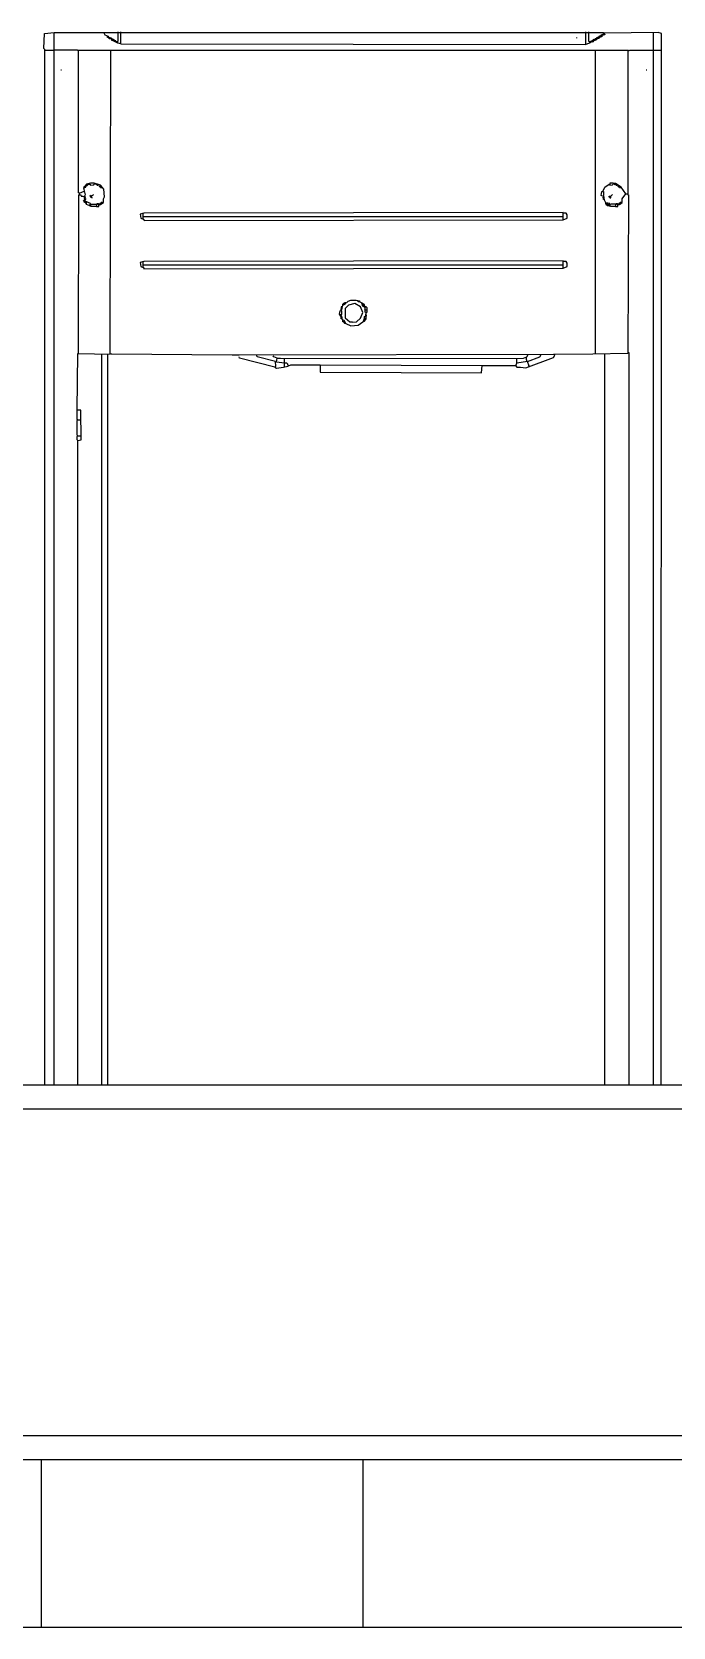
# Model space of a CAD drawing. Extents: x 3792242 to 5145247, y -1546315 to -1031918.
# Drawn here: x 4206899 to 4207697, y -1493650 to -1491667 of the extents above; entities that cross this region are included whole.
import ezdxf

# ---------------------------------------------------------------- set-up
doc = ezdxf.new("R2010")
doc.units = 0
doc.header["$MEASUREMENT"] = 0
doc.layers.add('TENKÁ', color=7, linetype='CONTINUOUS')
doc.layers.add('ZZ-chladenie', color=133, linetype='CONTINUOUS')

msp = doc.modelspace()

# ---------------------------------------------------------------- linework, layer by layer
at = {"layer": 'TENKÁ'}
for p, q in [((4158161.276, -1492975.641), (4217791.276, -1492975.641)), ((4158161.276, -1493005.641), (4217791.276, -1493005.641))]:
    msp.add_line(p, q, dxfattribs=at)
at = {"layer": 'TENKÁ', "color": 8}
for p, q in [((4172111.276, -1493411.477), (4217530.357, -1493411.477)), ((4172111.276, -1493441.477), (4217541.276, -1493441.477)), ((4206911.276, -1493649.641), (4206911.276, -1493441.477)), ((4207311.276, -1493649.641), (4207311.276, -1493441.477)), ((4172111.276, -1493649.641), (4217541.276, -1493649.641))]:
    msp.add_line(p, q, dxfattribs=at)
at = {"layer": 'ZZ-chladenie', "color": 9}
for p, q in [((4206914.08, -1491687.943), (4206914.785, -1491669.586)), ((4206914.785, -1491669.586), (4206926.788, -1491668.173)), ((4206926.788, -1492975.641), (4206926.788, -1491668.173)), ((4206926.788, -1491668.173), (4207610.248, -1491668.173)), ((4206990.333, -1491671.704), (4206988.921, -1491668.173)), ((4206994.57, -1491673.116), (4206990.333, -1491671.704)), ((4206993.158, -1491674.528), (4206993.158, -1491673.116)), ((4206994.57, -1491674.528), (4206993.158, -1491674.528)), ((4206995.275, -1491675.94), (4206994.57, -1491673.116)), ((4206995.275, -1491674.528), (4206994.57, -1491674.528)), ((4207000.218, -1491676.646), (4206995.275, -1491675.94)), ((4206996.687, -1491675.234), (4206995.982, -1491674.528)), ((4206995.982, -1491674.528), (4206996.687, -1491674.528)), ((4206996.687, -1491674.528), (4206996.687, -1491675.234)), ((4206996.687, -1491675.234), (4206996.687, -1491675.94)), ((4206998.1, -1491675.234), (4206996.687, -1491675.234)), ((4206998.1, -1491676.646), (4206998.1, -1491675.234)), ((4206998.806, -1491678.058), (4206998.806, -1491676.646)), ((4207000.218, -1491678.058), (4206998.806, -1491678.058)), ((4207000.218, -1491678.764), (4207000.218, -1491676.646)), ((4207001.63, -1491677.352), (4207000.218, -1491677.352)), ((4207000.218, -1491678.058), (4207000.924, -1491678.764)), ((4207005.161, -1491680.883), (4207000.218, -1491678.764)), ((4207000.924, -1491678.764), (4207001.63, -1491678.058)), ((4207001.63, -1491678.058), (4207001.63, -1491677.352)), ((4207002.336, -1491678.058), (4207001.63, -1491678.058)), ((4207002.336, -1491678.764), (4207001.63, -1491678.058)), ((4207002.336, -1491678.764), (4207002.336, -1491678.058)), ((4207002.336, -1491678.764), (4207002.336, -1491679.471)), ((4207003.749, -1491678.764), (4207002.336, -1491678.764)), ((4207003.749, -1491680.176), (4207003.749, -1491678.764)), ((4207003.749, -1491679.471), (4207003.749, -1491680.176)), ((4207003.749, -1491680.176), (4207004.454, -1491679.471)), ((4207004.454, -1491679.471), (4207005.161, -1491679.471)), ((4207005.161, -1491680.883), (4207006.573, -1491678.764)), ((4207005.161, -1491680.883), (4207005.866, -1491680.883)), ((4207010.103, -1491682.295), (4207005.161, -1491680.883)), ((4207006.573, -1491678.764), (4207006.573, -1491667.468)), ((4207010.103, -1491682.295), (4207010.103, -1491667.468)), ((4207010.103, -1491682.295), (4207587.655, -1491683.001)), ((4207577.064, -1491675.234), (4207577.064, -1491674.528)), ((4207587.655, -1491683.001), (4207594.715, -1491680.176)), ((4207588.36, -1491682.295), (4207588.36, -1491667.468)), ((4207591.891, -1491679.471), (4207591.891, -1491667.468)), ((4207596.127, -1491680.176), (4207591.891, -1491679.471)), ((4207593.303, -1491680.176), (4207592.597, -1491680.883)), ((4207592.597, -1491680.883), (4207593.303, -1491680.883)), ((4207593.303, -1491680.883), (4207593.303, -1491680.176)), ((4207594.715, -1491680.176), (4207594.715, -1491678.764)), ((4207594.715, -1491678.764), (4207596.127, -1491678.764)), ((4207596.833, -1491678.058), (4207596.127, -1491678.764)), ((4207599.657, -1491678.058), (4207596.127, -1491678.058)), ((4207596.127, -1491678.058), (4207596.127, -1491680.176)), ((4207596.127, -1491679.471), (4207597.539, -1491679.471)), ((4207597.539, -1491678.764), (4207596.833, -1491678.058)), ((4207597.539, -1491679.471), (4207598.245, -1491678.764)), ((4207598.245, -1491678.764), (4207597.539, -1491678.764)), ((4207598.245, -1491678.058), (4207598.245, -1491676.646)), ((4207598.245, -1491676.646), (4207599.657, -1491676.646)), ((4207600.364, -1491675.94), (4207599.657, -1491676.646)), ((4207603.188, -1491675.94), (4207599.657, -1491675.94)), ((4207599.657, -1491675.94), (4207599.657, -1491678.058)), ((4207599.657, -1491677.352), (4207601.069, -1491677.352)), ((4207601.069, -1491676.646), (4207600.364, -1491675.94)), ((4207601.069, -1491677.352), (4207601.776, -1491676.646)), ((4207601.776, -1491676.646), (4207601.069, -1491676.646)), ((4207601.776, -1491675.94), (4207601.776, -1491674.528)), ((4207601.776, -1491674.528), (4207603.188, -1491674.528)), ((4207603.893, -1491673.822), (4207603.188, -1491674.528)), ((4207606.718, -1491673.822), (4207603.188, -1491673.822)), ((4207603.188, -1491673.822), (4207603.188, -1491675.94)), ((4207603.188, -1491675.234), (4207604.6, -1491675.234)), ((4207604.6, -1491674.528), (4207603.893, -1491673.822)), ((4207604.6, -1491675.234), (4207605.305, -1491674.528)), ((4207605.305, -1491674.528), (4207604.6, -1491674.528)), ((4207605.305, -1491673.822), (4207605.305, -1491672.41)), ((4207605.305, -1491672.41), (4207606.718, -1491672.41)), ((4207607.424, -1491671.704), (4207606.718, -1491672.41)), ((4207610.248, -1491671.704), (4207606.718, -1491671.704)), ((4207606.718, -1491671.704), (4207606.718, -1491673.822)), ((4207606.718, -1491673.116), (4207608.13, -1491673.116)), ((4207608.13, -1491672.41), (4207607.424, -1491671.704)), ((4207608.13, -1491673.116), (4207608.836, -1491672.41)), ((4207608.836, -1491672.41), (4207608.13, -1491672.41)), ((4207608.836, -1491671.704), (4207608.836, -1491670.292)), ((4207608.836, -1491670.292), (4207610.248, -1491670.292)), ((4207610.248, -1491668.173), (4207610.248, -1491671.704)), ((4207611.66, -1491670.998), (4207610.248, -1491670.998)), ((4207678.029, -1491668.173), (4207610.954, -1491668.88)), ((4207610.954, -1491668.88), (4207611.66, -1491670.998)), ((4207672.381, -1492975.641), (4207672.381, -1491668.173)), ((4207682.266, -1491669.586), (4207678.029, -1491668.173)), ((4207682.266, -1491690.061), (4207682.266, -1491669.586)), ((4206915.492, -1491689.355), (4206914.08, -1491687.943)), ((4206915.492, -1492975.641), (4206915.492, -1491689.355)), ((4206916.197, -1491690.061), (4206926.788, -1491690.061)), ((4206955.736, -1491690.061), (4206926.788, -1491690.061)), ((4206956.443, -1491690.767), (4206955.736, -1491690.061)), ((4206957.149, -1491690.767), (4206956.443, -1491690.061)), ((4206957.149, -1491690.767), (4206956.443, -1491690.767)), ((4206957.149, -1491690.767), (4206957.855, -1491690.061)), ((4206957.149, -1491867.281), (4206957.149, -1491690.767)), ((4206957.855, -1491690.061), (4206997.394, -1491690.061)), ((4206996.687, -1492067.8), (4206997.394, -1491690.061)), ((4206997.394, -1491690.061), (4207640.608, -1491690.061)), ((4207600.364, -1492067.094), (4207600.364, -1491690.061)), ((4207640.608, -1491690.061), (4207640.608, -1491867.281)), ((4207641.315, -1491690.767), (4207640.608, -1491690.767)), ((4207641.315, -1491690.767), (4207642.02, -1491690.767)), ((4207642.02, -1491690.767), (4207642.727, -1491690.061)), ((4207642.727, -1491690.061), (4207672.381, -1491690.061)), ((4207672.381, -1491690.061), (4207681.559, -1491690.061)), ((4207681.72, -1492975.641), (4207682.266, -1491690.061)), ((4206935.261, -1491714.773), (4206935.967, -1491714.773)), ((4207663.202, -1491714.773), (4207663.909, -1491714.773)), ((4206967.034, -1491856.69), (4206963.503, -1491861.632)), ((4206963.503, -1491861.632), (4206965.622, -1491870.105)), ((4206964.209, -1491861.632), (4206969.858, -1491856.69)), ((4206964.209, -1491860.22), (4206964.209, -1491859.514)), ((4206964.209, -1491859.514), (4206964.915, -1491859.514)), ((4206964.915, -1491860.926), (4206964.209, -1491861.632)), ((4206964.209, -1491861.632), (4206964.915, -1491860.926)), ((4206964.915, -1491859.514), (4206965.622, -1491858.808)), ((4206964.915, -1491860.926), (4206965.622, -1491860.22)), ((4206965.622, -1491858.808), (4206966.327, -1491858.102)), ((4206965.622, -1491860.22), (4206966.327, -1491860.22)), ((4206966.327, -1491858.102), (4206966.327, -1491857.396)), ((4206966.327, -1491857.396), (4206967.034, -1491857.396)), ((4206966.327, -1491859.514), (4206967.034, -1491858.808)), ((4206966.327, -1491860.22), (4206966.327, -1491859.514)), ((4206971.976, -1491855.278), (4206967.034, -1491856.69)), ((4206967.034, -1491857.396), (4206967.739, -1491856.69)), ((4206967.034, -1491858.808), (4206967.739, -1491858.102)), ((4206967.739, -1491856.69), (4206968.446, -1491857.396)), ((4206967.739, -1491858.102), (4206968.446, -1491858.102)), ((4206968.446, -1491857.396), (4206969.152, -1491856.69)), ((4206968.446, -1491858.102), (4206968.446, -1491857.396)), ((4206969.152, -1491856.69), (4206969.152, -1491855.984)), ((4206969.858, -1491856.69), (4206971.27, -1491856.69)), ((4206971.27, -1491856.69), (4206971.976, -1491858.102)), ((4206976.918, -1491855.278), (4206971.976, -1491855.278)), ((4206971.976, -1491858.102), (4206976.212, -1491857.396)), ((4206976.212, -1491857.396), (4206977.624, -1491855.984)), ((4206984.685, -1491858.102), (4206976.918, -1491855.278)), ((4206977.624, -1491855.984), (4206977.624, -1491855.278)), ((4206979.036, -1491857.396), (4206979.036, -1491855.984)), ((4206980.448, -1491857.396), (4206979.036, -1491857.396)), ((4206980.448, -1491856.69), (4206980.448, -1491855.984)), ((4206980.448, -1491856.69), (4206980.448, -1491857.396)), ((4206980.448, -1491857.396), (4206980.448, -1491858.102)), ((4206980.448, -1491858.102), (4206981.86, -1491858.102)), ((4206981.86, -1491857.396), (4206981.86, -1491856.69)), ((4206981.86, -1491858.102), (4206981.86, -1491857.396)), ((4206983.272, -1491858.102), (4206983.272, -1491857.396)), ((4206983.272, -1491859.514), (4206983.272, -1491858.808)), ((4206983.272, -1491858.808), (4206983.979, -1491859.514)), ((4206983.979, -1491860.22), (4206983.272, -1491859.514)), ((4206983.979, -1491859.514), (4206984.685, -1491858.808)), ((4206983.979, -1491859.514), (4206984.685, -1491860.22)), ((4206984.685, -1491860.22), (4206983.979, -1491860.22)), ((4206988.921, -1491863.044), (4206984.685, -1491858.102)), ((4206984.685, -1491858.808), (4206985.391, -1491859.514)), ((4206984.685, -1491860.22), (4206985.391, -1491859.514)), ((4206984.685, -1491860.22), (4206984.685, -1491860.926)), ((4206984.685, -1491860.926), (4206986.097, -1491860.926)), ((4206986.097, -1491859.514), (4206985.391, -1491859.514)), ((4206986.097, -1491860.22), (4206986.097, -1491859.514)), ((4206986.097, -1491860.926), (4206986.097, -1491860.22)), ((4206989.627, -1491872.223), (4206988.921, -1491863.044)), ((4207609.542, -1491865.868), (4207611.66, -1491860.22)), ((4207611.66, -1491860.22), (4207617.309, -1491856.69)), ((4207617.309, -1491856.69), (4207618.015, -1491857.396)), ((4207622.251, -1491855.278), (4207618.015, -1491855.278)), ((4207618.015, -1491855.278), (4207618.015, -1491858.102)), ((4207618.015, -1491858.102), (4207621.545, -1491857.396)), ((4207621.545, -1491857.396), (4207622.957, -1491855.984)), ((4207625.075, -1491855.984), (4207622.251, -1491855.278)), ((4207622.957, -1491855.984), (4207622.957, -1491855.278)), ((4207624.369, -1491857.396), (4207624.369, -1491855.984)), ((4207625.782, -1491857.396), (4207624.369, -1491857.396)), ((4207632.136, -1491860.22), (4207625.075, -1491855.984)), ((4207625.782, -1491856.69), (4207625.782, -1491855.984)), ((4207625.782, -1491856.69), (4207625.782, -1491857.396)), ((4207625.782, -1491857.396), (4207625.782, -1491858.102)), ((4207625.782, -1491858.102), (4207627.194, -1491858.102)), ((4207627.194, -1491857.396), (4207627.194, -1491856.69)), ((4207627.194, -1491858.102), (4207627.194, -1491857.396)), ((4207628.606, -1491858.102), (4207628.606, -1491857.396)), ((4207628.606, -1491859.514), (4207628.606, -1491858.808)), ((4207628.606, -1491858.808), (4207629.312, -1491859.514)), ((4207629.312, -1491860.22), (4207628.606, -1491859.514)), ((4207629.312, -1491859.514), (4207630.018, -1491858.808)), ((4207629.312, -1491859.514), (4207630.018, -1491860.22)), ((4207630.018, -1491860.22), (4207629.312, -1491860.22)), ((4207630.018, -1491858.808), (4207630.724, -1491859.514)), ((4207630.018, -1491860.22), (4207630.724, -1491859.514)), ((4207630.018, -1491860.22), (4207630.018, -1491860.926)), ((4207630.018, -1491860.926), (4207631.43, -1491860.926)), ((4207631.43, -1491859.514), (4207630.724, -1491859.514)), ((4207631.43, -1491860.22), (4207631.43, -1491859.514)), ((4207631.43, -1491860.926), (4207631.43, -1491860.22)), ((4207637.784, -1491868.693), (4207632.136, -1491860.22)), ((4206957.855, -1491867.281), (4206957.149, -1491867.281)), ((4206957.149, -1492067.094), (4206957.855, -1491870.105)), ((4206958.561, -1491867.987), (4206957.855, -1491867.281)), ((4206958.561, -1491867.987), (4206957.855, -1491867.987)), ((4206957.855, -1491870.105), (4206959.973, -1491870.105)), ((4206958.561, -1491867.987), (4206964.209, -1491865.163)), ((4206958.561, -1491869.399), (4206958.561, -1491867.987)), ((4206958.561, -1491869.399), (4206959.267, -1491870.105)), ((4206959.973, -1491870.105), (4206960.679, -1491871.517)), ((4206960.679, -1491871.517), (4206962.797, -1491871.517)), ((4206962.797, -1491871.517), (4206965.622, -1491872.223)), ((4206964.209, -1491877.871), (4206963.503, -1491876.459)), ((4206963.503, -1491876.459), (4206964.915, -1491876.459)), ((4206964.209, -1491865.163), (4206964.915, -1491865.868)), ((4206965.622, -1491870.105), (4206964.209, -1491872.223)), ((4206964.209, -1491872.223), (4206964.209, -1491873.635)), ((4206965.622, -1491872.223), (4206964.209, -1491877.871)), ((4206964.209, -1491873.635), (4206964.915, -1491874.341)), ((4206964.915, -1491879.283), (4206964.209, -1491877.871)), ((4206964.915, -1491874.341), (4206964.915, -1491873.635)), ((4206964.915, -1491876.459), (4206965.622, -1491875.754)), ((4206965.622, -1491879.283), (4206964.915, -1491878.578)), ((4206967.034, -1491879.283), (4206964.915, -1491879.283)), ((4206965.622, -1491875.754), (4206966.327, -1491875.754)), ((4206971.976, -1491880.695), (4206965.622, -1491877.871)), ((4206965.622, -1491877.871), (4206966.327, -1491877.871)), ((4206966.327, -1491879.99), (4206965.622, -1491879.283)), ((4206966.327, -1491875.754), (4206966.327, -1491874.341)), ((4206966.327, -1491877.871), (4206966.327, -1491878.578)), ((4206966.327, -1491880.695), (4206966.327, -1491879.99)), ((4206967.034, -1491880.695), (4206966.327, -1491880.695)), ((4206967.034, -1491882.108), (4206967.034, -1491879.283)), ((4206971.27, -1491883.52), (4206967.034, -1491882.108)), ((4206972.682, -1491871.517), (4206971.27, -1491870.811)), ((4206971.27, -1491870.811), (4206972.682, -1491872.929)), ((4206971.27, -1491883.52), (4206971.27, -1491882.108)), ((4206971.27, -1491882.108), (4206972.682, -1491882.108)), ((4206971.976, -1491872.223), (4206972.682, -1491871.517)), ((4206972.682, -1491872.929), (4206971.976, -1491872.223)), ((4206972.682, -1491884.226), (4206971.976, -1491880.695)), ((4206972.682, -1491871.517), (4206972.682, -1491870.811)), ((4206972.682, -1491870.811), (4206973.388, -1491871.517)), ((4206974.094, -1491873.635), (4206972.682, -1491871.517)), ((4206972.682, -1491872.929), (4206973.388, -1491871.517)), ((4206972.682, -1491872.929), (4206974.094, -1491873.635)), ((4206972.682, -1491882.108), (4206973.388, -1491881.402)), ((4206973.388, -1491871.517), (4206974.094, -1491870.811)), ((4206973.388, -1491881.402), (4206979.742, -1491881.402)), ((4206974.094, -1491870.811), (4206974.8, -1491870.811)), ((4206974.8, -1491870.811), (4206975.506, -1491870.105)), ((4206975.506, -1491870.105), (4206976.212, -1491869.399)), ((4206979.742, -1491884.226), (4206980.448, -1491880.695)), ((4206980.448, -1491880.695), (4206981.86, -1491880.695)), ((4206981.86, -1491880.695), (4206984.685, -1491882.108)), ((4206981.86, -1491882.108), (4206981.86, -1491881.402)), ((4206982.567, -1491882.814), (4206981.86, -1491882.108)), ((4206982.567, -1491882.814), (4206983.272, -1491882.108)), ((4206982.567, -1491884.226), (4206982.567, -1491882.814)), ((4206983.272, -1491882.814), (4206982.567, -1491882.814)), ((4206983.272, -1491881.402), (4206986.803, -1491878.578)), ((4206983.272, -1491882.108), (4206983.272, -1491882.814)), ((4206984.685, -1491882.108), (4206988.215, -1491879.283)), ((4206984.685, -1491880.695), (4206984.685, -1491879.99)), ((4206984.685, -1491879.99), (4206985.391, -1491879.99)), ((4206984.685, -1491880.695), (4206984.685, -1491881.402)), ((4206985.391, -1491879.99), (4206986.097, -1491879.283)), ((4206985.391, -1491879.99), (4206986.097, -1491880.695)), ((4206986.097, -1491879.283), (4206986.803, -1491878.578)), ((4206986.097, -1491880.695), (4206986.803, -1491879.99)), ((4206986.803, -1491879.99), (4206987.509, -1491879.99)), ((4206987.509, -1491879.99), (4206987.509, -1491879.283)), ((4206988.215, -1491875.047), (4206989.627, -1491872.223)), ((4206988.215, -1491879.283), (4206988.215, -1491875.047)), ((4207607.424, -1491870.811), (4207608.13, -1491865.868)), ((4207610.954, -1491872.223), (4207607.424, -1491870.811)), ((4207608.13, -1491865.868), (4207610.248, -1491865.868)), ((4207610.248, -1491870.811), (4207609.542, -1491872.223)), ((4207610.248, -1491873.635), (4207609.542, -1491872.929)), ((4207609.542, -1491872.929), (4207609.542, -1491873.635)), ((4207610.248, -1491865.868), (4207610.248, -1491870.811)), ((4207610.248, -1491875.754), (4207610.248, -1491873.635)), ((4207610.954, -1491875.754), (4207610.248, -1491875.754)), ((4207610.954, -1491875.754), (4207610.954, -1491872.223)), ((4207610.954, -1491875.754), (4207611.66, -1491875.754)), ((4207613.072, -1491879.99), (4207610.954, -1491875.754)), ((4207613.072, -1491881.402), (4207613.072, -1491879.99)), ((4207618.015, -1491880.695), (4207613.072, -1491879.99)), ((4207613.779, -1491881.402), (4207613.072, -1491881.402)), ((4207613.779, -1491881.402), (4207614.484, -1491880.695)), ((4207613.779, -1491882.814), (4207613.779, -1491881.402)), ((4207614.484, -1491882.814), (4207613.779, -1491882.814)), ((4207614.484, -1491880.695), (4207614.484, -1491879.99)), ((4207615.191, -1491883.52), (4207614.484, -1491882.814)), ((4207615.191, -1491882.108), (4207615.896, -1491881.402)), ((4207615.191, -1491882.814), (4207615.191, -1491882.108)), ((4207615.896, -1491880.695), (4207615.896, -1491879.99)), ((4207615.896, -1491881.402), (4207615.896, -1491880.695)), ((4207617.309, -1491872.929), (4207617.309, -1491871.517)), ((4207617.309, -1491871.517), (4207618.721, -1491871.517)), ((4207618.015, -1491872.929), (4207617.309, -1491872.929)), ((4207617.309, -1491882.108), (4207618.015, -1491881.402)), ((4207617.309, -1491883.52), (4207617.309, -1491882.108)), ((4207618.721, -1491872.223), (4207618.015, -1491872.929)), ((4207618.015, -1491872.929), (4207618.015, -1491873.635)), ((4207618.015, -1491873.635), (4207619.427, -1491873.635)), ((4207618.721, -1491884.226), (4207618.015, -1491880.695)), ((4207618.015, -1491881.402), (4207618.015, -1491882.108)), ((4207618.721, -1491871.517), (4207618.721, -1491872.223)), ((4207619.427, -1491871.517), (4207620.133, -1491870.811)), ((4207619.427, -1491873.635), (4207619.427, -1491871.517)), ((4207625.075, -1491881.402), (4207619.427, -1491881.402)), ((4207620.133, -1491870.811), (4207620.839, -1491870.105)), ((4207620.839, -1491870.105), (4207621.545, -1491869.399)), ((4207625.075, -1491884.226), (4207625.782, -1491880.695)), ((4207625.782, -1491880.695), (4207627.194, -1491880.695)), ((4207627.194, -1491880.695), (4207630.018, -1491882.108)), ((4207627.194, -1491882.108), (4207627.194, -1491881.402)), ((4207627.899, -1491882.814), (4207627.194, -1491882.108)), ((4207627.899, -1491882.814), (4207628.606, -1491882.108)), ((4207627.899, -1491884.226), (4207627.899, -1491882.814)), ((4207628.606, -1491882.814), (4207627.899, -1491882.814)), ((4207628.606, -1491881.402), (4207632.136, -1491878.578)), ((4207628.606, -1491882.108), (4207628.606, -1491882.814)), ((4207630.018, -1491882.108), (4207633.548, -1491879.283)), ((4207630.018, -1491880.695), (4207630.018, -1491879.99)), ((4207630.018, -1491879.99), (4207630.724, -1491879.99)), ((4207630.018, -1491880.695), (4207630.018, -1491881.402)), ((4207630.724, -1491879.99), (4207631.43, -1491879.283)), ((4207630.724, -1491879.99), (4207631.43, -1491880.695)), ((4207631.43, -1491879.283), (4207632.136, -1491878.578)), ((4207631.43, -1491880.695), (4207632.136, -1491879.99)), ((4207632.136, -1491879.99), (4207632.842, -1491879.99)), ((4207632.842, -1491879.99), (4207632.842, -1491879.283)), ((4207633.548, -1491875.047), (4207637.784, -1491868.693)), ((4207633.548, -1491879.283), (4207633.548, -1491875.047)), ((4207637.784, -1491868.693), (4207637.078, -1491867.987)), ((4207637.784, -1491868.693), (4207639.902, -1491868.693)), ((4207639.902, -1491868.693), (4207640.608, -1491869.399)), ((4207640.608, -1491867.281), (4207640.608, -1491870.105)), ((4207640.608, -1491870.105), (4207641.315, -1491870.105)), ((4207641.315, -1491870.105), (4207640.608, -1492067.094)), ((4206971.27, -1491883.52), (4206972.682, -1491883.52)), ((4206972.682, -1491883.52), (4206973.388, -1491884.226)), ((4206979.742, -1491884.226), (4206972.682, -1491884.226)), ((4206979.742, -1491884.226), (4206982.567, -1491884.226)), ((4207038.345, -1491892.698), (4207034.109, -1491894.111)), ((4207034.109, -1491894.111), (4207034.814, -1491899.053)), ((4207034.814, -1491899.053), (4207038.345, -1491900.465)), ((4207037.639, -1491899.759), (4207037.639, -1491893.405)), ((4207037.639, -1491896.935), (4207560.118, -1491896.935)), ((4207037.639, -1491899.759), (4207037.639, -1491900.465)), ((4207560.118, -1491891.993), (4207038.345, -1491892.698)), ((4207038.345, -1491900.465), (4207039.051, -1491901.877)), ((4207039.051, -1491901.877), (4207560.118, -1491901.171)), ((4207560.118, -1491900.465), (4207560.118, -1491891.993)), ((4207563.649, -1491892.698), (4207560.118, -1491892.698)), ((4207560.118, -1491901.171), (4207565.061, -1491899.053)), ((4207565.061, -1491894.817), (4207563.649, -1491892.698)), ((4207565.061, -1491899.053), (4207565.061, -1491894.817)), ((4207617.309, -1491883.52), (4207615.191, -1491883.52)), ((4207617.309, -1491883.52), (4207618.721, -1491883.52)), ((4207618.721, -1491883.52), (4207619.427, -1491884.226)), ((4207625.075, -1491884.226), (4207618.721, -1491884.226)), ((4207625.075, -1491884.226), (4207627.899, -1491884.226)), ((4207038.345, -1491952.713), (4207034.109, -1491954.125)), ((4207034.109, -1491954.125), (4207034.814, -1491959.068)), ((4207034.814, -1491959.068), (4207038.345, -1491960.48)), ((4207037.639, -1491959.773), (4207037.639, -1491953.419)), ((4207037.639, -1491956.949), (4207560.118, -1491956.949)), ((4207037.639, -1491959.773), (4207037.639, -1491960.48)), ((4207560.118, -1491952.007), (4207038.345, -1491952.713)), ((4207038.345, -1491960.48), (4207038.345, -1491961.892)), ((4207038.345, -1491961.892), (4207560.118, -1491961.186)), ((4207560.118, -1491960.48), (4207560.118, -1491952.007)), ((4207563.649, -1491952.713), (4207560.118, -1491952.713)), ((4207560.118, -1491961.186), (4207565.061, -1491959.068)), ((4207565.061, -1491954.831), (4207563.649, -1491952.713)), ((4207565.061, -1491959.068), (4207565.061, -1491954.831)), ((4207292.524, -1492002.137), (4207296.054, -1492000.725)), ((4207296.054, -1492000.725), (4207302.409, -1492000.725)), ((4207302.409, -1492000.725), (4207306.645, -1492001.431)), ((4207305.233, -1492002.843), (4207305.233, -1492001.431)), ((4207306.645, -1492001.431), (4207306.645, -1492002.843)), ((4207281.933, -1492018.376), (4207282.639, -1492014.14)), ((4207283.345, -1492020.494), (4207281.933, -1492018.376)), ((4207282.639, -1492014.14), (4207284.758, -1492012.727)), ((4207283.345, -1492019.082), (4207282.639, -1492019.082)), ((4207284.051, -1492011.315), (4207283.345, -1492012.022)), ((4207283.345, -1492012.022), (4207283.345, -1492012.727)), ((4207283.345, -1492012.727), (4207284.051, -1492012.727)), ((4207283.345, -1492019.082), (4207284.051, -1492019.082)), ((4207284.758, -1492020.494), (4207283.345, -1492020.494)), ((4207284.051, -1492021.906), (4207283.345, -1492021.201)), ((4207283.345, -1492021.201), (4207283.345, -1492021.906)), ((4207285.463, -1492009.198), (4207284.051, -1492009.198)), ((4207284.051, -1492009.198), (4207284.051, -1492011.315)), ((4207284.758, -1492014.846), (4207284.051, -1492014.14)), ((4207284.051, -1492019.082), (4207284.758, -1492018.376)), ((4207284.758, -1492012.727), (4207286.17, -1492007.079)), ((4207284.758, -1492018.376), (4207284.758, -1492014.846)), ((4207285.463, -1492025.437), (4207284.758, -1492020.494)), ((4207286.17, -1492005.667), (4207286.876, -1492004.961)), ((4207286.17, -1492007.079), (4207286.17, -1492005.667)), ((4207286.17, -1492007.079), (4207288.288, -1492005.667)), ((4207286.876, -1492005.667), (4207287.582, -1492004.961)), ((4207286.876, -1492004.961), (4207287.582, -1492004.961)), ((4207286.876, -1492005.667), (4207287.582, -1492006.373)), ((4207287.582, -1492006.373), (4207286.876, -1492005.667)), ((4207287.582, -1492004.961), (4207287.582, -1492004.255)), ((4207287.582, -1492004.255), (4207288.288, -1492004.255)), ((4207287.582, -1492004.961), (4207288.288, -1492004.255)), ((4207287.582, -1492006.373), (4207288.288, -1492005.667)), ((4207288.288, -1492005.667), (4207292.524, -1492002.137)), ((4207288.288, -1492004.255), (4207288.288, -1492003.549)), ((4207288.288, -1492003.549), (4207289.7, -1492003.549)), ((4207288.288, -1492005.667), (4207288.994, -1492005.667)), ((4207288.994, -1492005.667), (4207288.994, -1492004.961)), ((4207293.23, -1492007.079), (4207288.994, -1492011.315)), ((4207288.994, -1492011.315), (4207288.994, -1492022.613)), ((4207300.997, -1492004.961), (4207293.23, -1492007.079)), ((4207308.057, -1492009.198), (4207300.997, -1492004.961)), ((4207306.645, -1492002.843), (4207305.233, -1492002.843)), ((4207313, -1492006.373), (4207306.645, -1492002.843)), ((4207310.881, -1492016.258), (4207308.057, -1492009.198)), ((4207308.057, -1492023.318), (4207310.881, -1492016.258)), ((4207310.176, -1492005.667), (4207309.469, -1492004.961)), ((4207309.469, -1492004.961), (4207310.176, -1492005.667)), ((4207310.176, -1492004.255), (4207310.176, -1492003.549)), ((4207310.176, -1492005.667), (4207310.881, -1492004.961)), ((4207310.176, -1492006.373), (4207310.176, -1492005.667)), ((4207310.881, -1492008.491), (4207310.176, -1492005.667)), ((4207310.881, -1492007.079), (4207310.176, -1492006.373)), ((4207310.881, -1492004.961), (4207311.588, -1492005.667)), ((4207310.881, -1492007.079), (4207311.588, -1492007.079)), ((4207312.293, -1492008.491), (4207310.881, -1492008.491)), ((4207312.293, -1492005.667), (4207311.588, -1492005.667)), ((4207311.588, -1492007.079), (4207312.293, -1492006.373)), ((4207312.293, -1492006.373), (4207312.293, -1492005.667)), ((4207313, -1492007.786), (4207313, -1492006.373)), ((4207313, -1492009.903), (4207313, -1492007.786)), ((4207313, -1492009.903), (4207313.706, -1492009.903)), ((4207313.706, -1492012.727), (4207313, -1492012.022)), ((4207313, -1492021.201), (4207313.706, -1492020.494)), ((4207313, -1492023.318), (4207313, -1492021.201)), ((4207314.412, -1492009.198), (4207313.706, -1492008.491)), ((4207313.706, -1492015.552), (4207313.706, -1492008.491)), ((4207313.706, -1492008.491), (4207314.412, -1492008.491)), ((4207313.706, -1492009.903), (4207314.412, -1492009.198)), ((4207313.706, -1492012.727), (4207315.824, -1492012.727)), ((4207315.118, -1492016.258), (4207313.706, -1492015.552)), ((4207313.706, -1492020.494), (4207314.412, -1492019.789)), ((4207314.412, -1492008.491), (4207315.824, -1492009.903)), ((4207315.118, -1492016.258), (4207314.412, -1492016.258)), ((4207314.412, -1492019.789), (4207314.412, -1492018.376)), ((4207314.412, -1492018.376), (4207315.118, -1492018.376)), ((4207315.118, -1492024.025), (4207315.118, -1492016.258)), ((4207315.824, -1492016.258), (4207315.118, -1492016.258)), ((4207315.118, -1492019.789), (4207315.824, -1492019.789)), ((4207315.824, -1492009.903), (4207315.824, -1492016.258)), ((4207284.051, -1492024.025), (4207284.051, -1492021.906)), ((4207285.463, -1492024.025), (4207284.051, -1492024.025)), ((4207287.582, -1492026.143), (4207285.463, -1492025.437)), ((4207286.17, -1492027.555), (4207286.17, -1492026.143)), ((4207286.876, -1492027.555), (4207286.17, -1492027.555)), ((4207286.876, -1492028.261), (4207286.876, -1492027.555)), ((4207287.582, -1492028.261), (4207286.876, -1492027.555)), ((4207287.582, -1492028.261), (4207286.876, -1492028.261)), ((4207289.7, -1492029.673), (4207287.582, -1492026.143)), ((4207288.288, -1492026.849), (4207287.582, -1492026.849)), ((4207287.582, -1492028.261), (4207288.288, -1492028.967)), ((4207287.582, -1492028.967), (4207287.582, -1492028.261)), ((4207288.288, -1492029.673), (4207287.582, -1492028.967)), ((4207288.288, -1492027.555), (4207288.288, -1492026.849)), ((4207288.994, -1492028.261), (4207288.288, -1492027.555)), ((4207288.288, -1492028.967), (4207288.994, -1492028.261)), ((4207288.288, -1492028.967), (4207288.994, -1492028.261)), ((4207289.7, -1492029.673), (4207288.288, -1492029.673)), ((4207288.994, -1492022.613), (4207294.642, -1492027.555)), ((4207289.7, -1492029.673), (4207296.054, -1492032.497)), ((4207294.642, -1492027.555), (4207297.466, -1492027.555)), ((4207296.054, -1492032.497), (4207305.233, -1492031.791)), ((4207297.466, -1492027.555), (4207298.173, -1492028.261)), ((4207298.173, -1492028.261), (4207303.115, -1492027.555)), ((4207303.115, -1492027.555), (4207308.057, -1492023.318)), ((4207305.233, -1492031.791), (4207310.881, -1492027.555)), ((4207310.881, -1492027.555), (4207313, -1492026.849)), ((4207311.588, -1492026.849), (4207313, -1492023.318)), ((4207313, -1492025.437), (4207312.293, -1492025.437)), ((4207313, -1492024.025), (4207313, -1492023.318)), ((4207313, -1492023.318), (4207313.706, -1492023.318)), ((4207313.706, -1492024.73), (4207313, -1492024.025)), ((4207313, -1492026.849), (4207315.118, -1492024.025)), ((4207313, -1492025.437), (4207313.706, -1492025.437)), ((4207313.706, -1492023.318), (4207313.706, -1492024.73)), ((4207313.706, -1492025.437), (4207313.706, -1492024.73)), ((4206955.736, -1492137.699), (4206956.443, -1492067.094)), ((4206956.443, -1492067.094), (4206957.855, -1492067.094)), ((4206957.855, -1492067.094), (4206996.687, -1492067.8)), ((4206986.097, -1492975.641), (4206986.097, -1492067.8)), ((4206993.863, -1492975.641), (4206993.863, -1492067.8)), ((4206998.1, -1492067.8), (4206997.394, -1492067.094)), ((4207148.489, -1492069.212), (4206998.1, -1492067.8)), ((4207156.962, -1492069.212), (4207148.489, -1492069.212)), ((4207548.115, -1492068.506), (4207156.962, -1492069.212)), ((4207157.668, -1492072.742), (4207156.962, -1492071.33)), ((4207201.443, -1492084.039), (4207157.668, -1492072.742)), ((4207179.556, -1492071.33), (4207178.849, -1492069.212)), ((4207202.149, -1492076.979), (4207179.556, -1492071.33)), ((4207200.031, -1492071.33), (4207199.325, -1492069.918)), ((4207204.268, -1492072.742), (4207200.031, -1492071.33)), ((4207202.855, -1492082.627), (4207202.149, -1492076.979)), ((4207203.561, -1492077.685), (4207204.268, -1492072.742)), ((4207213.446, -1492079.097), (4207203.561, -1492077.685)), ((4207204.268, -1492072.742), (4207208.504, -1492072.742)), ((4207208.504, -1492072.742), (4207213.446, -1492073.448)), ((4207213.446, -1492073.448), (4207510.695, -1492072.742)), ((4207213.446, -1492083.333), (4207213.446, -1492073.448)), ((4207216.271, -1492079.097), (4207213.446, -1492079.097)), ((4207216.976, -1492079.803), (4207216.271, -1492079.097)), ((4207217.683, -1492080.509), (4207216.976, -1492079.803)), ((4207217.683, -1492081.215), (4207217.683, -1492080.509)), ((4207218.388, -1492081.921), (4207217.683, -1492081.215)), ((4207217.683, -1492082.627), (4207221.213, -1492081.215)), ((4207221.213, -1492081.215), (4207257.927, -1492081.215)), ((4207257.927, -1492081.215), (4207459.153, -1492081.921)), ((4207502.222, -1492079.097), (4207500.81, -1492081.921)), ((4207502.222, -1492079.097), (4207502.222, -1492073.448)), ((4207515.637, -1492076.979), (4207502.222, -1492079.097)), ((4207510.695, -1492072.742), (4207514.931, -1492071.33)), ((4207513.519, -1492084.745), (4207548.115, -1492072.036)), ((4207514.225, -1492074.86), (4207514.225, -1492072.036)), ((4207514.931, -1492075.567), (4207514.225, -1492074.86)), ((4207514.931, -1492071.33), (4207516.343, -1492068.506)), ((4207514.931, -1492076.979), (4207514.931, -1492075.567)), ((4207515.637, -1492076.979), (4207531.17, -1492071.33)), ((4207517.755, -1492082.627), (4207515.637, -1492076.979)), ((4207531.17, -1492071.33), (4207532.582, -1492068.506)), ((4207596.833, -1492067.8), (4207548.115, -1492068.506)), ((4207548.115, -1492072.036), (4207549.527, -1492069.212)), ((4207549.527, -1492069.212), (4207548.822, -1492068.506)), ((4207640.608, -1492067.094), (4207596.833, -1492067.8)), ((4207611.66, -1492975.641), (4207611.66, -1492067.8)), ((4207642.02, -1492066.388), (4207641.315, -1492066.388)), ((4207642.02, -1492975.641), (4207642.02, -1492066.388)), ((4207201.443, -1492084.039), (4207202.855, -1492082.627)), ((4207201.443, -1492084.039), (4207203.561, -1492085.451)), ((4207203.561, -1492085.451), (4207212.034, -1492084.039)), ((4207212.034, -1492084.039), (4207217.683, -1492082.627)), ((4207257.927, -1492081.921), (4207257.927, -1492090.393)), ((4207257.927, -1492090.393), (4207258.634, -1492090.393)), ((4207258.634, -1492090.393), (4207458.447, -1492091.1)), ((4207458.447, -1492091.1), (4207459.153, -1492081.921)), ((4207459.153, -1492081.921), (4207500.81, -1492081.921)), ((4207500.81, -1492081.921), (4207502.222, -1492084.039)), ((4207502.222, -1492084.039), (4207507.164, -1492084.039)), ((4207507.164, -1492084.039), (4207513.519, -1492084.745)), ((4207517.755, -1492082.627), (4207517.049, -1492081.921)), ((4206955.736, -1492148.996), (4206955.736, -1492137.699)), ((4206959.973, -1492137.699), (4206955.736, -1492137.699)), ((4206960.679, -1492174.414), (4206959.973, -1492137.699)), ((4206956.443, -1492149.702), (4206955.736, -1492148.996)), ((4206955.736, -1492150.408), (4206956.443, -1492149.702)), ((4206955.736, -1492168.766), (4206955.736, -1492150.408)), ((4206956.443, -1492149.702), (4206960.679, -1492149.702)), ((4206956.443, -1492169.472), (4206955.736, -1492168.766)), ((4206955.736, -1492170.178), (4206956.443, -1492169.472)), ((4206955.736, -1492174.414), (4206955.736, -1492170.178)), ((4206956.443, -1492175.12), (4206955.736, -1492174.414)), ((4206956.443, -1492169.472), (4206960.679, -1492169.472)), ((4206956.443, -1492175.12), (4206960.679, -1492174.414)), ((4206956.443, -1492975.641), (4206956.443, -1492175.12))]:
    msp.add_line(p, q, dxfattribs=at)

doc.saveas('drawing.dxf')
